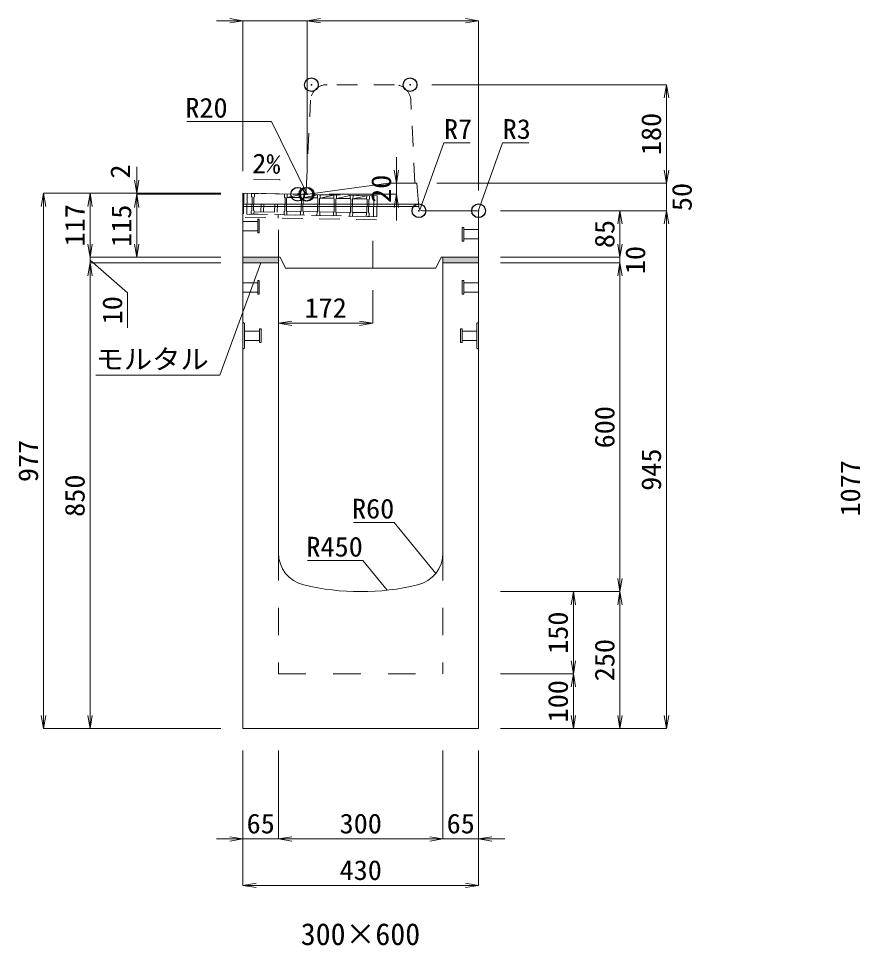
# Model space of a CAD drawing. Units: millimetres at full size. Extents: x -1809 to 57027, y -20349 to 17321.
# Drawn here: x 13776 to 15312, y 7318 to 9009 of the extents above; entities that cross this region are included whole.
import ezdxf
from ezdxf.enums import TextEntityAlignment as Align

# ---------------------------------------------------------------- set-up
doc = ezdxf.new("R2010")
doc.units = ezdxf.units.MM
doc.header["$LTSCALE"] = 50
doc.header["$PDMODE"] = 32
doc.header["$PDSIZE"] = 25
doc.linetypes.add('USER1', pattern=[2, 1, -1])
doc.linetypes.add('USER2', pattern=[1.35, 0.75, -0.6])
for name, color, linetype, lineweight in [('インサート', 3, 'USER2', 9), ('グレーチング', 7, 'USER2', 9), ('モルタル', 7, 'Continuous', 9), ('受枠', 3, 'USER2', 9), ('寸法線', 7, 'Continuous', 13), ('引出線', 4, 'Continuous', 13), ('本体', 2, 'Continuous', 13), ('目地', 132, 'Continuous', 9)]:
    doc.layers.add(name, color=color, linetype=linetype, lineweight=lineweight)
doc.layers.add('作業エリア', color=11, linetype='Continuous')
doc.layers.add('文字', color=7, linetype='Continuous')
doc.styles.add('ＭＳ 明朝', font='')
doc.styles.get('ＭＳ 明朝').set_extended_font_data('MS Mincho')

# ---------------------------------------------------------------- blocks, each defined once
blk = doc.blocks.new('open_arrow')
at = {"color": 0, "linetype": 'Continuous', "lineweight": -2}
blk.add_lwpolyline([(7.5, 1.25), (0, 0), (7.5, -1.25)], dxfattribs=at)

msp = doc.modelspace()

# ---------------------------------------------------------------- hatches: boundary and pattern name
at = {"layer": 'モルタル'}
for points in [[(14185, 8563.69), (14185, 8573.69), (14250, 8573.69), (14250, 8563.69)], [(14550, 8563.69), (14550, 8573.69), (14615, 8573.69), (14615, 8563.69)]]:
    msp.add_hatch(color=256, dxfattribs=at).paths.add_polyline_path(points)

# ---------------------------------------------------------------- linework, layer by layer
at = {"layer": 'インサート'}
for p, q in [((14215, 8643.19), (14212, 8643.19)), ((14212, 8643.19), (14212, 8618.19)), ((14215, 8618.19), (14215, 8643.19)), ((14185, 8639.19), (14212, 8639.19)), ((14185, 8639.19), (14185, 8622.19)), ((14585, 8628.19), (14588, 8628.19)), ((14585, 8603.19), (14585, 8628.19)), ((14588, 8628.19), (14588, 8603.19)), ((14185, 8622.19), (14212, 8622.19)), ((14212, 8618.19), (14215, 8618.19)), ((14615, 8624.19), (14588, 8624.19)), ((14615, 8624.19), (14615, 8607.19)), ((14588, 8603.19), (14585, 8603.19)), ((14615, 8607.19), (14588, 8607.19)), ((14185, 8527.19), (14212, 8527.19)), ((14185, 8527.19), (14185, 8510.19)), ((14215, 8531.19), (14212, 8531.19)), ((14212, 8531.19), (14212, 8506.19)), ((14215, 8506.19), (14215, 8531.19)), ((14585, 8531.19), (14588, 8531.19)), ((14585, 8506.19), (14585, 8531.19)), ((14588, 8531.19), (14588, 8506.19)), ((14615, 8527.19), (14588, 8527.19)), ((14615, 8527.19), (14615, 8510.19)), ((14185, 8510.19), (14212, 8510.19)), ((14615, 8510.19), (14588, 8510.19)), ((14212, 8506.19), (14215, 8506.19)), ((14588, 8506.19), (14585, 8506.19)), ((14218.2, 8443.19), (14215.2, 8443.19)), ((14215.2, 8443.19), (14215.2, 8418.19)), ((14218.2, 8418.19), (14218.2, 8443.19)), ((14581.8, 8443.19), (14584.8, 8443.19)), ((14581.8, 8418.19), (14581.8, 8443.19)), ((14584.8, 8443.19), (14584.8, 8418.19)), ((14188.2, 8439.19), (14215.2, 8439.19)), ((14188.2, 8439.19), (14188.2, 8422.19)), ((14611.8, 8439.19), (14584.8, 8439.19)), ((14611.8, 8439.19), (14611.8, 8422.19)), ((14188.2, 8422.19), (14215.2, 8422.19)), ((14215.2, 8418.19), (14218.2, 8418.19)), ((14584.8, 8418.19), (14581.8, 8418.19)), ((14611.8, 8422.19), (14584.8, 8422.19))]:
    msp.add_line(p, q, dxfattribs=at)
at = {"layer": 'グレーチング'}
for p, q in [((14201, 8690.37), (14200.88, 8684.37)), ((14200.88, 8684.37), (14201.86, 8683.35)), ((14415.95, 8686.07), (14201, 8690.37)), ((14201.86, 8683.35), (14201.38, 8659.36)), ((14204.86, 8683.29), (14204.38, 8659.3)), ((14205.88, 8684.27), (14204.86, 8683.29)), ((14206, 8690.27), (14205.88, 8684.27)), ((14260.98, 8689.17), (14260.86, 8683.17)), ((14260.86, 8683.17), (14261.84, 8682.15)), ((14261.84, 8682.15), (14261.36, 8658.16)), ((14264.84, 8682.09), (14264.36, 8658.1)), ((14265.86, 8683.07), (14264.84, 8682.09)), ((14265.98, 8689.07), (14265.86, 8683.07)), ((14265.86, 8683.07), (14290.98, 8688.57)), ((14265.86, 8683.07), (14290.86, 8682.57)), ((14290.98, 8688.57), (14290.86, 8682.57)), ((14290.86, 8682.57), (14291.84, 8681.55)), ((14291.84, 8681.55), (14291.36, 8657.56)), ((14294.84, 8681.49), (14294.36, 8657.5)), ((14295.86, 8682.47), (14294.84, 8681.49)), ((14295.98, 8688.47), (14295.86, 8682.47)), ((14295.86, 8682.47), (14320.97, 8687.97)), ((14295.86, 8682.47), (14320.85, 8681.97)), ((14320.97, 8687.97), (14320.85, 8681.97)), ((14320.85, 8681.97), (14321.83, 8680.95)), ((14321.83, 8680.95), (14321.35, 8656.96)), ((14324.83, 8680.89), (14324.35, 8656.9)), ((14325.85, 8681.87), (14324.83, 8680.89)), ((14325.97, 8687.87), (14325.85, 8681.87)), ((14325.85, 8681.87), (14350.97, 8687.37)), ((14325.85, 8681.87), (14350.85, 8681.37)), ((14350.97, 8687.37), (14350.85, 8681.37)), ((14350.85, 8681.37), (14351.83, 8680.35)), ((14351.83, 8680.35), (14351.35, 8656.36)), ((14354.83, 8680.29), (14354.35, 8656.3)), ((14355.85, 8681.27), (14354.83, 8680.29)), ((14355.97, 8687.27), (14355.85, 8681.27)), ((14355.85, 8681.27), (14380.96, 8686.77)), ((14355.85, 8681.27), (14380.84, 8680.77)), ((14380.96, 8686.77), (14380.84, 8680.77)), ((14380.84, 8680.77), (14381.82, 8679.75)), ((14381.82, 8679.75), (14381.34, 8655.76)), ((14384.82, 8679.69), (14384.34, 8655.7)), ((14385.84, 8680.67), (14384.82, 8679.69)), ((14385.96, 8686.67), (14385.84, 8680.67)), ((14385.84, 8680.67), (14410.95, 8686.17)), ((14385.84, 8680.67), (14410.83, 8680.17)), ((14410.95, 8686.17), (14410.83, 8680.17)), ((14410.83, 8680.17), (14411.81, 8679.15)), ((14411.81, 8679.15), (14411.33, 8655.16)), ((14414.81, 8679.09), (14414.33, 8655.1)), ((14415.83, 8680.07), (14414.81, 8679.09)), ((14415.95, 8686.07), (14415.83, 8680.07)), ((14218.12, 8671.53), (14217.82, 8656.53)), ((14218.12, 8671.53), (14248.12, 8670.93)), ((14223.12, 8671.43), (14222.82, 8656.43)), ((14243.12, 8671.03), (14242.82, 8656.03)), ((14248.12, 8670.93), (14247.82, 8655.93)), ((14200.24, 8652.38), (14200.36, 8658.38)), ((14415.19, 8648.08), (14200.24, 8652.38)), ((14200.36, 8658.38), (14201.38, 8659.36)), ((14205.36, 8658.28), (14204.38, 8659.3)), ((14205.24, 8652.28), (14205.36, 8658.28)), ((14205.33, 8656.78), (14260.31, 8655.68)), ((14260.22, 8651.18), (14260.34, 8657.18)), ((14260.34, 8657.18), (14261.36, 8658.16)), ((14264.36, 8658.1), (14291.36, 8657.56)), ((14265.34, 8657.08), (14264.36, 8658.1)), ((14265.22, 8651.08), (14265.34, 8657.08)), ((14290.22, 8650.58), (14290.34, 8656.58)), ((14290.34, 8656.58), (14291.36, 8657.56)), ((14295.34, 8656.48), (14294.36, 8657.5)), ((14294.36, 8657.5), (14321.35, 8656.96)), ((14295.22, 8650.48), (14295.34, 8656.48)), ((14320.21, 8649.98), (14320.33, 8655.98)), ((14320.33, 8655.98), (14321.35, 8656.96)), ((14325.33, 8655.88), (14324.35, 8656.9)), ((14324.35, 8656.9), (14351.35, 8656.36)), ((14325.21, 8649.88), (14325.33, 8655.88)), ((14350.21, 8649.38), (14350.33, 8655.38)), ((14350.33, 8655.38), (14351.35, 8656.36)), ((14355.33, 8655.28), (14354.35, 8656.3)), ((14354.35, 8656.3), (14381.34, 8655.76)), ((14355.21, 8649.28), (14355.33, 8655.28)), ((14380.2, 8648.78), (14380.32, 8654.78)), ((14380.32, 8654.78), (14381.34, 8655.76)), ((14385.32, 8654.68), (14384.34, 8655.7)), ((14384.34, 8655.7), (14411.33, 8655.16)), ((14385.2, 8648.68), (14385.32, 8654.68)), ((14410.19, 8648.18), (14410.31, 8654.18)), ((14410.31, 8654.18), (14411.33, 8655.16)), ((14415.31, 8654.08), (14414.33, 8655.1)), ((14415.19, 8648.08), (14415.31, 8654.08))]:
    msp.add_line(p, q, dxfattribs=at)
at = {"layer": 'モルタル'}
for points in [[(14250, 8573.69), (14185, 8573.69), (14185, 8563.69), (14250, 8563.69)], [(14615, 8573.69), (14550, 8573.69), (14550, 8563.69), (14615, 8563.69)]]:
    msp.add_lwpolyline(points, close=True, dxfattribs=at)
at = {"layer": '作業エリア'}
for p in [(14310, 8888.69), (14490, 8888.69), (14285, 8688.69), (14300, 8688.69), (14302.5, 8688.69), (14506.25, 8658.69), (14615, 8658.69)]:
    msp.add_point(p, dxfattribs=at)
at = {"layer": '受枠'}
for p, q in [((14187, 8690.65), (14186.12, 8646.66)), ((14429.95, 8685.79), (14187, 8690.65)), ((14193, 8690.53), (14192.24, 8652.54)), ((14423.95, 8685.91), (14423.19, 8647.92)), ((14429.95, 8685.79), (14429.07, 8641.8)), ((14429.07, 8641.8), (14186.12, 8646.66)), ((14192.24, 8652.54), (14429.19, 8647.8)), ((14249.23, 8651.4), (14249.11, 8645.4))]:
    msp.add_line(p, q, dxfattribs=at)
at = {"layer": '寸法線'}
for p, q in [((14350.5, 9005.37), (14137, 9005.37)), ((14185, 8730.69), (14185, 9005.37)), ((14615, 9005.37), (14302.5, 9005.37)), ((14302.5, 8728.69), (14302.5, 9005.37)), ((14302.5, 8728.69), (14302.5, 9005.37)), ((14615, 8695.69), (14615, 9005.37)), ((14530, 8888.69), (14957.94, 8888.69)), ((14957.94, 8708.69), (14957.94, 8888.69)), ((14465.22, 8640.69), (14465.22, 8756.69)), ((14957.94, 8756.69), (14957.94, 8610.69)), ((13991.22, 8738.69), (13991.22, 8640.69)), ((14465.22, 8708.69), (14490.5, 8708.69)), ((14539, 8708.69), (14957.94, 8708.69)), ((14539, 8708.69), (14957.94, 8708.69)), ((13821.22, 8690.69), (13821.22, 7713.69)), ((14145, 8690.69), (13821.22, 8690.69)), ((13906.22, 8690.69), (13906.22, 8573.69)), ((14145, 8690.69), (13906.22, 8690.69)), ((14145, 8690.69), (13991.22, 8690.69)), ((14145, 8688.69), (13991.22, 8688.69)), ((13991.22, 8688.69), (13991.22, 8573.69)), ((14145, 8688.69), (13991.22, 8688.69)), ((14342.5, 8688.69), (14465.22, 8688.69)), ((14655, 8658.69), (14872.94, 8658.69)), ((14655, 8658.69), (14957.94, 8658.69)), ((14655, 8658.69), (14957.94, 8658.69)), ((14872.94, 8658.69), (14872.94, 8573.69)), ((14957.94, 7713.69), (14957.94, 8658.69)), ((13906.22, 8621.69), (13906.22, 8515.69)), ((14872.94, 8621.69), (14872.94, 8515.69)), ((14145, 8573.69), (13906.22, 8573.69)), ((14145, 8573.69), (13906.22, 8573.69)), ((13906.22, 8568.69), (13974.73, 8509.16)), ((14145, 8563.69), (13906.22, 8563.69)), ((13906.22, 8563.69), (13906.22, 7713.69)), ((14145, 8563.69), (13906.22, 8563.69)), ((14145, 8573.69), (13991.22, 8573.69)), ((14655, 8573.69), (14857.94, 8573.69)), ((14655, 8573.69), (14872.94, 8573.69)), ((14655, 8563.69), (14857.94, 8563.69)), ((14655, 8563.69), (14872.94, 8563.69)), ((14872.94, 8563.69), (14872.94, 7963.69)), ((13974.73, 8509.16), (13974.73, 8445.14)), ((14422, 8513.69), (14422, 8453.46)), ((14422, 8453.46), (14250, 8453.46)), ((14655, 7963.69), (14872.94, 7963.69)), ((14655, 7963.69), (14787.94, 7963.69)), ((14655, 7963.69), (14872.94, 7963.69)), ((14787.94, 7963.69), (14787.94, 7813.69)), ((14872.94, 7713.69), (14872.94, 7963.69)), ((14655, 7813.69), (14787.94, 7813.69)), ((14655, 7813.69), (14787.94, 7813.69)), ((14787.94, 7813.69), (14787.94, 7713.69)), ((14145, 7713.69), (13821.22, 7713.69)), ((14145, 7713.69), (13906.22, 7713.69)), ((14655, 7713.69), (14787.94, 7713.69)), ((14655, 7713.69), (14872.94, 7713.69)), ((14655, 7713.69), (14957.94, 7713.69)), ((14185, 7673.69), (14185, 7512.54)), ((14185, 7673.69), (14185, 7427.54)), ((14250, 7673.69), (14250, 7512.54)), ((14250, 7673.69), (14250, 7512.54)), ((14550, 7673.69), (14550, 7512.54)), ((14550, 7673.69), (14550, 7512.54)), ((14615, 7673.69), (14615, 7512.54)), ((14615, 7673.69), (14615, 7427.54)), ((14298, 7512.54), (14137, 7512.54)), ((14550, 7512.54), (14250, 7512.54)), ((14663, 7512.54), (14502, 7512.54)), ((14615, 7427.54), (14185, 7427.54))]:
    msp.add_line(p, q, dxfattribs=at)
at = {"layer": '引出線'}
for points in [[(14302.5, 8688.74), (14237.16, 8821.43), (14177.16, 8821.43), (14082.49, 8821.43)], [(14507.98, 8660.56), (14551.78, 8782.62), (14599.71, 8782.62)], [(14614.12, 8657.81), (14658.9, 8782.62), (14706.63, 8782.62)], [(14252.93, 8715.28), (14204.19, 8716.25), (14252.93, 8715.28)], [(14217.5, 8563.69), (14142.68, 8358.72), (13916.76, 8358.72)], [(14537.07, 7997.01), (14461.24, 8089.92), (14386.56, 8089.92)], [(14448.08, 7966.27), (14403.84, 8020.46), (14302.84, 8020.46)]]:
    msp.add_lwpolyline(points, dxfattribs=at)
at = {"layer": '本体', "linetype": 'USER2'}
for p, q in [((14461.46, 8888.69), (14338.54, 8888.69)), ((14300.33, 8695.34), (14308.57, 8860.19)), ((14499, 8708.69), (14491.43, 8860.19))]:
    msp.add_line(p, q, dxfattribs=at)
at = {"layer": '本体'}
for p, q in [((14450.5, 8708.69), (14303.83, 8688.87)), ((14502.5, 8708.69), (14450.5, 8708.69)), ((14505.76, 8665.17), (14502.5, 8708.69)), ((14185, 8573.69), (14185, 8690.69)), ((14185, 8690.69), (14285, 8688.69)), ((14285, 8688.69), (14301.15, 8688.69)), ((14612, 8658.69), (14512.74, 8658.69)), ((14615, 8573.69), (14615, 8655.69)), ((14253, 8573.69), (14185, 8573.69)), ((14185, 8563.69), (14185, 7713.69)), ((14250, 8563.69), (14185, 8563.69)), ((14250, 8563.69), (14250, 8034.22)), ((14253, 8573.69), (14263, 8553.69)), ((14547, 8573.69), (14537, 8553.69)), ((14615, 8573.69), (14547, 8573.69)), ((14615, 8563.69), (14550, 8563.69)), ((14550, 8563.69), (14550, 8034.22)), ((14615, 8563.69), (14615, 7713.69)), ((14537, 8553.69), (14263, 8553.69)), ((14615, 7713.69), (14185, 7713.69))]:
    msp.add_line(p, q, dxfattribs=at)
at = {"layer": '本体', "linetype": 'USER1'}
for p, q in [((14250, 8573.69), (14250, 8651.38)), ((14422, 8553.69), (14422, 8647.94))]:
    msp.add_line(p, q, dxfattribs=at)
at = {"layer": '本体', "lineweight": 9}
for p, q in [((14185, 8455.19), (14188.2, 8453.19)), ((14188.2, 8453.19), (14188.2, 8408.19)), ((14615, 8455.19), (14611.8, 8453.19)), ((14611.8, 8453.19), (14611.8, 8408.19)), ((14188.2, 8408.19), (14185, 8406.19)), ((14611.8, 8408.19), (14615, 8406.19))]:
    msp.add_line(p, q, dxfattribs=at)
at = {"layer": '本体', "linetype": 'USER1', "lineweight": 15}
for p, q in [((14250, 8034.22), (14250, 7813.69)), ((14550, 8034.22), (14550, 7813.69)), ((14250, 7813.69), (14550, 7813.69))]:
    msp.add_line(p, q, dxfattribs=at)
at = {"layer": '本体', "linetype": 'USER2'}
for centre, radius, start, end in [((14338.54, 8858.69), 30, 90, 177.13759), ((14461.46, 8858.69), 30, 2.86241, 90), ((14293.34, 8695.69), 7, 270, 357.13759)]:
    msp.add_arc(centre, radius, start, end, dxfattribs=at)
at = {"layer": '本体'}
for centre, radius, start, end in [((14301.15, 8708.69), 20, 270, 277.69605), ((14512.74, 8665.69), 7, 184.28915, 270), ((14612, 8655.69), 3, 0, 90), ((14310, 8034.22), 60, 180, 256.65764), ((14490, 8034.22), 60, 283.34236, 0), ((14400, 8413.69), 450, 256.65764, 283.34236)]:
    msp.add_arc(centre, radius, start, end, dxfattribs=at)
at = {"layer": '目地'}
for p, q in [((14185, 8670.69), (14505.35, 8670.69)), ((14185, 8666.69), (14505.65, 8666.69))]:
    msp.add_line(p, q, dxfattribs=at)

# ---------------------------------------------------------------- block references
at = {"layer": '寸法線', "xscale": 3.2, "yscale": 3.2}
for p, rotation in [((14185, 9005.37), 180), ((14615, 9005.37), 180), ((14957.94, 8888.69), 270), ((14465.22, 8708.69), 90), ((14957.94, 8708.69), 90), ((14957.94, 8708.69), 90), ((13991.22, 8690.69), 90), ((13821.22, 8690.69), 270), ((13906.22, 8690.69), 270), ((13991.22, 8688.69), 270), ((13991.22, 8688.69), 270), ((14465.22, 8688.69), 270), ((14872.94, 8658.69), 270), ((14957.94, 8658.69), 270), ((14957.94, 8658.69), 270), ((13906.22, 8573.69), 90), ((13906.22, 8573.69), 90), ((13991.22, 8573.69), 90), ((14872.94, 8573.69), 90), ((14872.94, 8573.69), 90), ((13906.22, 8563.69), 270), ((13906.22, 8563.69), 270), ((14872.94, 8563.69), 270), ((14872.94, 8563.69), 270), ((14422, 8453.46), 180), ((14872.94, 7963.69), 90), ((14787.94, 7963.69), 270), ((14872.94, 7963.69), 270), ((14787.94, 7813.69), 90), ((14787.94, 7813.69), 270), ((13821.22, 7713.69), 90), ((13906.22, 7713.69), 90), ((14787.94, 7713.69), 90), ((14872.94, 7713.69), 90), ((14957.94, 7713.69), 90), ((14185, 7512.54), 180), ((14550, 7512.54), 180), ((14550, 7512.54), 180), ((14615, 7427.54), 180)]:
    msp.add_blockref('open_arrow', p, dxfattribs=dict(at, rotation=rotation))
for p in [(14302.5, 9005.37), (14302.5, 9005.37), (14250, 8453.46), (14250, 7512.54), (14250, 7512.54), (14615, 7512.54), (14185, 7427.54)]:
    msp.add_blockref('open_arrow', p, dxfattribs=at)
at = {"layer": '引出線', "xscale": 0.16, "yscale": 0.16}
for p, rotation in [((14252.93, 8715.28), 178.9), ((14302.5, 8688.74), 116.2), ((14507.98, 8660.56), 70.3), ((14614.12, 8657.81), 70.3), ((14217.5, 8563.69), 249.9), ((14537.07, 7997.01), 129.2), ((14448.08, 7966.27), 129.2)]:
    msp.add_blockref('open_arrow', p, dxfattribs=dict(at, rotation=rotation))

# ---------------------------------------------------------------- texts
at = {"layer": '寸法線', "style": 'ＭＳ 明朝', "width": 1.05}
for s, p in [('180', (14929.94, 8798.69)), ('2', (13961.22, 8730.22)), ('20', (14437.22, 8698.69)), ('50', (14985.94, 8683.69)), ('117', (13878.22, 8632.19)), ('115', (13963.22, 8631.19)), ('85', (14844.94, 8616.19)), ('10', (14900.94, 8568.69)), ('10', (13946.73, 8477.15)), ('600', (14844.94, 8263.69)), ('977', (13793.22, 8202.19)), ('945', (14929.94, 8186.19)), ('1077', (15293.22, 8152.19)), ('850', (13878.22, 8138.69)), ('150', (14759.94, 7888.69)), ('250', (14844.94, 7838.69)), ('100', (14759.94, 7763.69))]:
    msp.add_text(s, height=36.03, rotation=90, dxfattribs=at).set_placement(p, align=Align.MIDDLE_CENTER)
for s, p in [('172', (14336, 8481.46)), ('65', (14217.5, 7540.54)), ('300', (14400, 7540.54)), ('65', (14582.5, 7540.54)), ('430', (14400, 7455.54))]:
    msp.add_text(s, height=36.03, dxfattribs=at).set_placement(p, align=Align.MIDDLE_CENTER)
at = {"layer": '引出線', "style": 'ＭＳ 明朝', "width": 1.05}
for s, p in [('R20', (14157.16, 8864.63)), ('モルタル', (14122.68, 8405.83)), ('R60', (14461.24, 8133.12)), ('R450', (14403.84, 8063.66))]:
    msp.add_text(s, height=36.03, dxfattribs=at).set_placement(p, align=Align.TOP_RIGHT)
for s, p in [('R7', (14551.78, 8825.82)), ('R3', (14658.9, 8825.82))]:
    msp.add_text(s, height=36.03, dxfattribs=at).set_placement(p, align=Align.TOP_LEFT)
msp.add_text('2%', height=36.03, rotation=358.854, dxfattribs=at).set_placement((14253.87, 8762.17), align=Align.TOP_RIGHT)
at = {"layer": '文字', "style": 'ＭＳ 明朝'}
msp.add_text('300×600', height=40.03, dxfattribs=at).set_placement((14399.52, 7338.72), align=Align.MIDDLE_CENTER)

doc.saveas('drawing.dxf')
